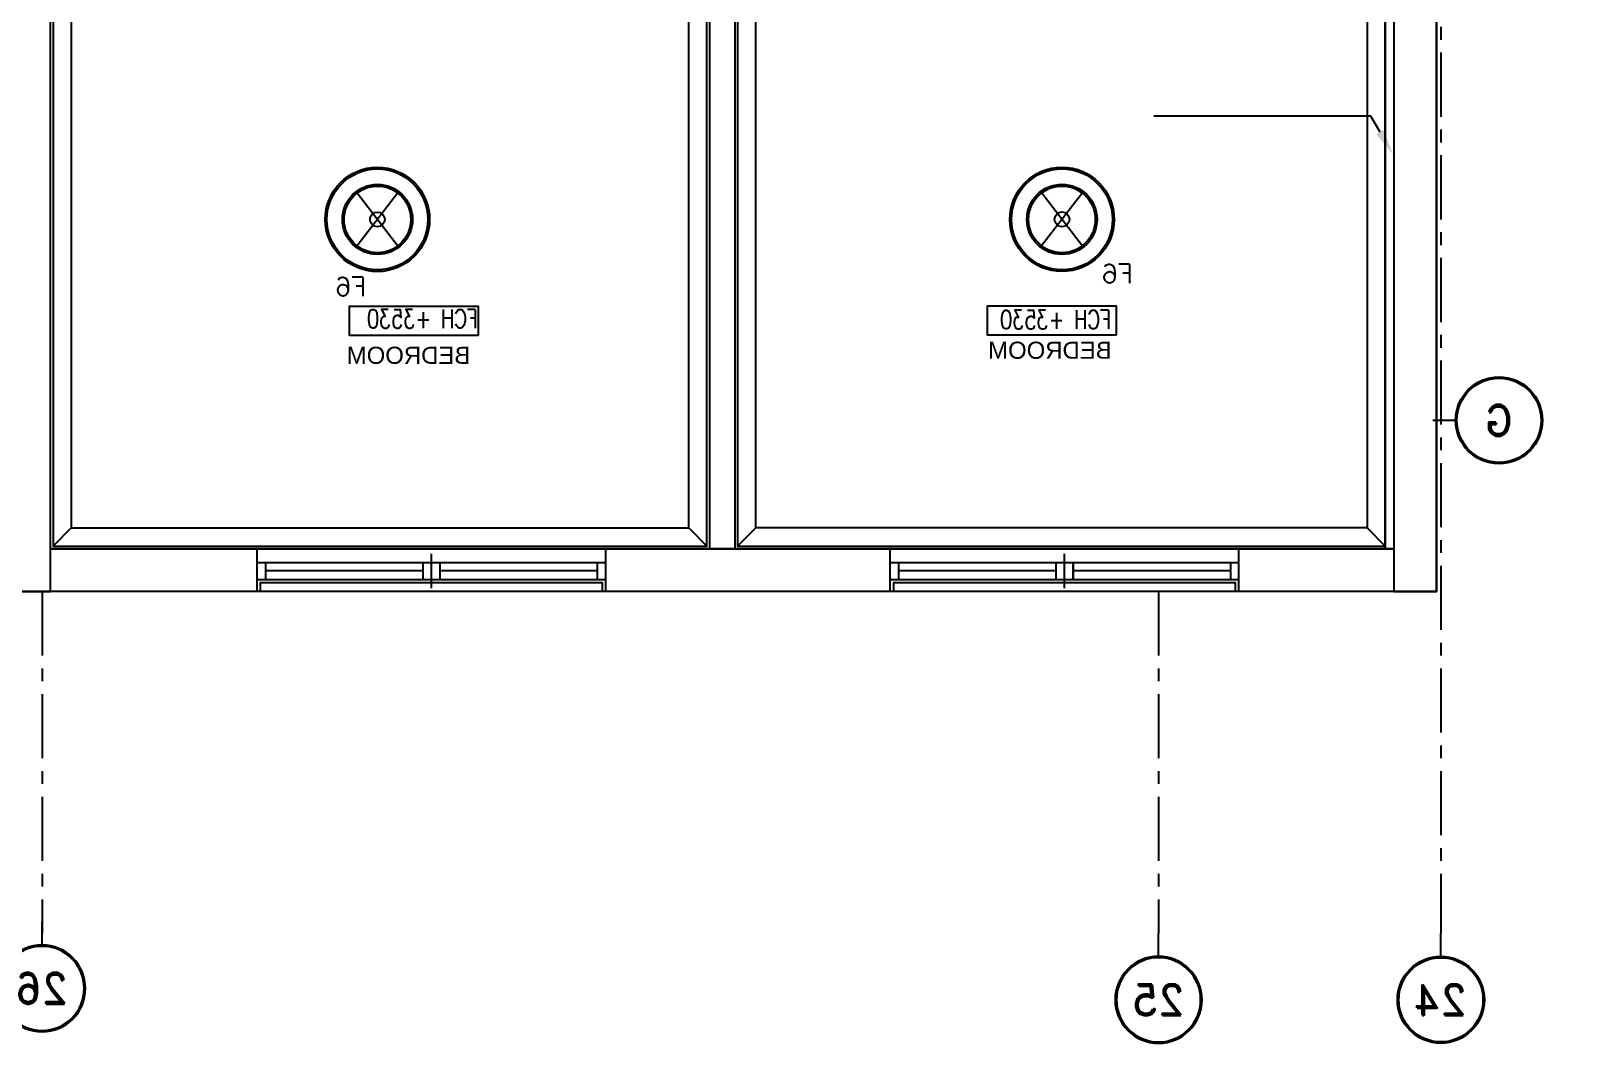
# Model space of a CAD drawing. Header units: millimetres. Extents: x 186805 to 449048, y 2167 to 51540.
# Drawn here: x 250778 to 259780, y 3742 to 9659 of the extents above; entities that cross this region are included whole.
import ezdxf
from ezdxf.enums import TextEntityAlignment as Align

# ---------------------------------------------------------------- set-up
doc = ezdxf.new("R2010")
doc.units = ezdxf.units.MM
for name, pattern in [('BC$0$XR-BAS2-BLOCK-B$1$CENTER', [2, 1.25, -0.25, 0.25, -0.25]), ('CENTER', [2, 1.25, -0.25, 0.25, -0.25]), ('HIDDEN2', [0.1875, 0.125, -0.0625])]:
    doc.linetypes.add(name, pattern=pattern)
doc.layers.get('0').update_dxf_attribs({"linetype": 'CONTINUOUS'})
doc.layers.add('0-60x60-C', color=3, linetype='CONTINUOUS', lineweight=13)
doc.layers.add('wall', color=4, linetype='CONTINUOUS', lineweight=25)
for name, color, linetype in [('0-cornice-C', 3, 'CONTINUOUS'), ('0TG-grid', 9, 'CENTER'), ('0TG-text', 4, 'CONTINUOUS'), ('5 cm Ins.plasticboard', 211, 'CONTINUOUS'), ('A-ABOVE DOOR', 1, 'HIDDEN2'), ('A-CONC-BLDG', 6, 'CONTINUOUS'), ('A-HATCH', 252, 'CONTINUOUS'), ('A-JOINT', 4, 'CONTINUOUS'), ('a-wall', 140, 'CONTINUOUS'), ('A-WIND', 4, 'CONTINUOUS'), ('ALAN', 6, 'CONTINUOUS'), ('BC$0$SHORE-AXE$0$A-SYMBOLS', 55, 'CONTINUOUS'), ('E-ARMATUR', 2, 'CONTINUOUS'), ('TEXT', 3, 'CONTINUOUS'), ('txt1', 4, 'CONTINUOUS')]:
    doc.layers.add(name, color=color, linetype=linetype)
doc.layers.add('D-ACC-150MM THICK', color=7, linetype='CONTINUOUS', true_color=0x309d2a)
doc.styles.add('BC$0$SHORE-AXE$0$ROMAND', font='ROMAND')
doc.styles.add('BW.B$0$SAS', font='sanss___.ttf')
doc.styles.add('ROMANS_075', font='romans.shx', dxfattribs={"width": 0.75})

# ---------------------------------------------------------------- blocks, each defined once
blk = doc.blocks.new('A$C7C4A1575')
at = {"layer": 'A-ABOVE DOOR', "color": 8, "linetype": 'Continuous'}
for p, q in [((23640.1, 45150), (21600.1, 45150)), ((27340.1, 45150), (25300.1, 45150)), ((21600.1, 44900), (23640.1, 44900)), ((25300.1, 44900), (27340.1, 44900))]:
    blk.add_line(p, q, dxfattribs=at)
at = {"layer": 'A-CONC-BLDG', "color": 8}
for points in [[(20395.1, 41750), (20145.1, 41750), (20145.1, 45150), (20395.1, 45150)], [(28495.1, 41750), (28245.1, 41750), (28245.1, 45150), (28495.1, 45150)]]:
    blk.add_lwpolyline(points, close=True, dxfattribs=at)
at = {"layer": 'A-JOINT', "color": 8}
blk.add_line((28195.1, 44900), (28195.1, 41550), dxfattribs=at)
blk.add_lwpolyline([(28245.1, 40300), (28195.1, 40300), (28195.1, 44900)], dxfattribs=at)
at = {"layer": 'a-wall', "color": 8}
for p, q in [((21600.1, 45150), (19940.1, 45150)), ((21600.1, 44900), (21600.1, 45150)), ((25300.1, 45150), (23640.1, 45150)), ((23640.1, 45150), (23640.1, 44900)), ((25300.1, 44900), (25300.1, 45150)), ((27340.1, 45150), (27340.1, 44900)), ((28245.1, 45150), (27340.1, 45150)), ((20395.1, 44900), (21600.1, 44900)), ((23640.1, 44900), (25300.1, 44900)), ((24245.1, 40300), (24245.1, 44900)), ((24395.1, 44900), (24395.1, 40300)), ((27340.1, 44900), (28245.1, 44900))]:
    blk.add_line(p, q, dxfattribs=at)
at = {"layer": 'A-WIND', "color": 8}
for p, q in [((22620.1, 45130), (22620.1, 44930)), ((26320.1, 45130), (26320.1, 44930)), ((21600.1, 45080), (23640.1, 45080)), ((21650.1, 44980), (21650.1, 45080)), ((22570.1, 45030), (21650.1, 45030)), ((22570.1, 44980), (22570.1, 45080)), ((22670.1, 44980), (22670.1, 45080)), ((23590.1, 45030), (22670.1, 45030)), ((23590.1, 44980), (23590.1, 45080)), ((25300.1, 45080), (27340.1, 45080)), ((25350.1, 44980), (25350.1, 45080)), ((26270.1, 45030), (25350.1, 45030)), ((26270.1, 44980), (26270.1, 45080)), ((26370.1, 44980), (26370.1, 45080)), ((27290.1, 45030), (26370.1, 45030)), ((27290.1, 44980), (27290.1, 45080)), ((21600.1, 44980), (23640.1, 44980)), ((25300.1, 44980), (27340.1, 44980))]:
    blk.add_line(p, q, dxfattribs=at)
at = {"layer": 'ALAN', "color": 8}
blk.add_lwpolyline([(29807.5, 32774), (28495.1, 34086.4), (28495.1, 45150), (27320.1, 45150), (27320.1, 45100), (25320.1, 45100), (25320.1, 45150), (23620.1, 45150), (23620.1, 45100), (21620.1, 45100), (21620.1, 45150), (19920.1, 45150)], dxfattribs=at)
at = {"layer": 'txt1', "color": 8}
for p, q in [((28164.7, 42465.6), (28110.6, 42372)), ((28164.7, 42465.6), (28110.6, 42372)), ((28110.6, 42372), (26842, 42372))]:
    blk.add_line(p, q, dxfattribs=at)
blk.add_solid([(28239.7, 42595.5), (28143, 42478.1), (28186.3, 42453.1)], dxfattribs=at)
blk.add_solid([(28239.7, 42595.5), (28143, 42478.1), (28186.3, 42453.1)], dxfattribs=at)
blk = doc.blocks.new('A$C32DD6ECA')
at = {"layer": '0-60x60-C', "color": 16, "xscale": 0.04183124983683228, "yscale": 0.04183124983683228, "zscale": 0.04183124983683228, "rotation": 180}
blk.add_blockref('A$C7C4A1575', (4397.08, 2202.64), dxfattribs=at)
blk = doc.blocks.new('W1')
at = {"layer": 'A-WIND'}
for p, q in [((-1000, 230), (-1000, 30)), ((-2020, 180), (20, 180)), ((-1970, 80), (-1970, 180)), ((-1050, 130), (-1970, 130)), ((-1050, 80), (-1050, 180)), ((-950, 80), (-950, 180)), ((-30, 130), (-950, 130)), ((-30, 80), (-30, 180)), ((-2020, 80), (20, 80))]:
    blk.add_line(p, q, dxfattribs=at)
blk = doc.blocks.new('BC$0$SHORE-AXE$0$A-SYM18')
at = {"color": 0, "linetype": 'ByBlock'}
blk.add_line((0, 266), (0, 0), dxfattribs=at)
for radius in [508, 500, 492]:
    blk.add_circle((0, 774), radius, dxfattribs=at)
at = {"color": 0, "linetype": 'ByBlock', "style": 'BC$0$SHORE-AXE$0$ROMAND'}
blk.add_attdef('AXE_NUMBER', text='', height=360, dxfattribs=at).set_placement((0, 774), align=Align.MIDDLE)
blk = doc.blocks.new('F66')
at = {"layer": 'E-ARMATUR'}
h = blk.add_hatch(color=16, dxfattribs=at)
h.paths.add_polyline_path([(-295, 0, -0.414214), (0, 295), (0, 305, 0.414214), (-305, 0, 0.414214), (0, -305), (0, -295, -0.414214)])
h.paths.add_polyline_path([(-195, 0, -0.414214), (0, 195), (0, 205, 0.414214), (-205, 0, 0.414214), (0, -205), (0, -195, -0.414214)], flags=17)
h = blk.add_hatch(color=16, dxfattribs=at)
h.paths.add_polyline_path([(195, 0), (205, 0, 0.414214), (0, 205), (0, 195, -0.414214)], flags=17)
h.paths.add_polyline_path([(295, 0), (305, 0, 0.414214), (0, 305), (0, 295, -0.414214)])
h = blk.add_hatch(color=16, dxfattribs=at)
h.paths.add_polyline_path([(205, 0), (195, 0, -0.414214), (0, -195), (0, -205, 0.414214)])
h.paths.add_polyline_path([(305, 0), (295, 0, -0.414214), (0, -295), (0, -305, 0.414214)])
at = {"layer": 'E-ARMATUR', "color": 16}
for p, q in [((124, -163.2), (-125, 162.4)), ((-125, -162.4), (125, 162.4))]:
    blk.add_line(p, q, dxfattribs=at)
for radius in [305, 295, 205, 195, 43.2]:
    blk.add_circle((0, 0), radius, dxfattribs=at)
blk = doc.blocks.new('A$C35C014DB')
at = {"color": 9}
for points in [[(3203.6, 7582.9), (3383.6, 7582.9), (3383.6, 8332.9), (4703.6, 8332.9), (4703.6, 3762.9), (918.6, 3762.9), (918.6, 3762.9)], [(8424.5, 7582.9), (8703.6, 7303.9), (8703.6, 3762.9), (4883.6, 3762.9), (4883.6, 8332.9), (6053.6, 8332.9), (6053.6, 7582.9), (6233.6, 7582.9), (6233.6, 7582.9)]]:
    blk.add_lwpolyline(points, dxfattribs=at)
at = {"layer": '0-cornice-C', "color": 1}
for p, q in [((1024.6, 3868.9), (918.6, 3762.9)), ((4597.6, 3868.9), (4703.6, 3762.9)), ((4989.6, 3868.9), (4883.6, 3762.9)), ((8597.6, 3868.9), (8703.6, 3762.9))]:
    blk.add_line(p, q, dxfattribs=at)
for points in [[(1024.6, 3868.9), (4597.6, 3868.9), (4597.6, 7476.9), (1024.6, 7476.9)], [(8597.6, 7260), (8597.6, 3868.9), (4989.6, 3868.9), (4989.6, 7476.9), (8380.6, 7476.9)]]:
    blk.add_lwpolyline(points, close=True, dxfattribs=at)
at = {"layer": '0TG-grid', "linetype": 'BC$0$XR-BAS2-BLOCK-B$1$CENTER', "ltscale": 300}
for p, q in [((593.6, 15047.9), (593.6, 1497.9)), ((2243.6, 3497.9), (2243.6, 1497.9)), ((8768.6, 3497.9), (8768.6, 1497.9))]:
    blk.add_line(p, q, dxfattribs=at)
at = {"layer": '5 cm Ins.plasticboard'}
blk.add_lwpolyline([(868.6, 8347.9), (918.6, 8347.9), (918.6, 3747.9)], dxfattribs=at)
at = {"layer": 'A-ABOVE DOOR', "linetype": 'Continuous'}
for p, q in [((3813.6, 3747.9), (1773.6, 3747.9)), ((7513.6, 3747.9), (5473.6, 3747.9)), ((1773.6, 3497.9), (3813.6, 3497.9)), ((5473.6, 3497.9), (7513.6, 3497.9))]:
    blk.add_line(p, q, dxfattribs=at)
at = {"layer": 'A-CONC-BLDG'}
for points in [[(618.6, 6897.9), (868.6, 6897.9), (868.6, 3497.9), (618.6, 3497.9)], [(8718.6, 6897.9), (8968.6, 6897.9), (8968.6, 3497.9), (8718.6, 3497.9)]]:
    blk.add_lwpolyline(points, close=True, dxfattribs=at)
at = {"layer": 'A-HATCH'}
blk.add_line((618.6, 3497.9), (868.6, 3497.9), dxfattribs=at)
at = {"layer": 'D-ACC-150MM THICK'}
blk.add_line((4868.6, 3747.9), (4718.6, 3747.9), dxfattribs=at)
at = {"layer": 'TEXT', "color": 4}
for points in [[(2491.5, 4996.5), (3244, 4996.5), (3244, 5168.3), (2491.5, 5168.3)], [(6219.4, 4993.9), (6971.9, 4993.9), (6971.9, 5165.7), (6219.4, 5165.7)]]:
    blk.add_lwpolyline(points, close=True, dxfattribs=at)
at = {"layer": 'wall'}
for p, q in [((4718.6, 3747.9), (4718.6, 8347.9)), ((4868.6, 8347.9), (4868.6, 3747.9)), ((1773.6, 3747.9), (868.6, 3747.9)), ((1773.6, 3497.9), (1773.6, 3747.9)), ((5473.6, 3747.9), (3813.6, 3747.9)), ((3813.6, 3747.9), (3813.6, 3497.9)), ((5473.6, 3497.9), (5473.6, 3747.9)), ((8718.6, 3747.9), (7513.6, 3747.9)), ((7513.6, 3747.9), (7513.6, 3497.9)), ((868.6, 3497.9), (1773.6, 3497.9)), ((3813.6, 3497.9), (5473.6, 3497.9)), ((7513.6, 3497.9), (9173.6, 3497.9))]:
    blk.add_line(p, q, dxfattribs=at)
at = {"layer": 'A-WIND', "rotation": 180}
for p in [(1793.6, 3747.9), (5493.6, 3747.9)]:
    blk.add_blockref('W1', p, dxfattribs=at)
at = {"layer": 'BC$0$SHORE-AXE$0$A-SYMBOLS'}
ref = blk.add_blockref('BC$0$SHORE-AXE$0$A-SYM18', (640.7, 4498), dxfattribs=dict(at, xscale=-0.5, yscale=0.5, zscale=0.5, rotation=90))
ref.add_attrib('AXE_NUMBER', 'G', dxfattribs={"layer": '0', "color": 3, "linetype": 'ByBlock', "height": 180, "style": 'BC$0$SHORE-AXE$0$ROMAND'}).set_placement((253.9, 4498), align=Align.MIDDLE)
ref = blk.add_blockref('BC$0$SHORE-AXE$0$A-SYM18', (8768.6, 1564.4), dxfattribs=dict(at, xscale=0.5, yscale=0.5, zscale=0.5, rotation=180))
ref.add_attrib('AXE_NUMBER', '26', dxfattribs={"layer": '0', "color": 3, "linetype": 'ByBlock', "height": 180, "style": 'BC$0$SHORE-AXE$0$ROMAND'}).set_placement((8768.6, 1177.6), align=Align.MIDDLE)
ref = blk.add_blockref('BC$0$SHORE-AXE$0$A-SYM18', (593.6, 1497.9), dxfattribs=dict(at, xscale=-0.5, yscale=0.5, zscale=0.5, rotation=180))
ref.add_attrib('AXE_NUMBER', '24', dxfattribs={"layer": '0', "color": 3, "linetype": 'ByBlock', "height": 180, "style": 'BC$0$SHORE-AXE$0$ROMAND'}).set_placement((593.6, 1111.2), align=Align.MIDDLE)
ref = blk.add_blockref('BC$0$SHORE-AXE$0$A-SYM18', (2243.6, 1497.9), dxfattribs=dict(at, xscale=0.5, yscale=0.5, zscale=0.5, rotation=180))
ref.add_attrib('AXE_NUMBER', '25', dxfattribs={"layer": '0', "color": 3, "linetype": 'ByBlock', "height": 180, "style": 'BC$0$SHORE-AXE$0$ROMAND'}).set_placement((2243.6, 1111.2), align=Align.MIDDLE)
at = {"layer": 'E-ARMATUR', "xscale": -1, "rotation": 180}
for p in [(2808.1, 5672.9), (6808.6, 5672.5)]:
    blk.add_blockref('F66', p, dxfattribs=at)
at = {"layer": '0TG-text', "style": 'BW.B$0$SAS'}
for p in [(2878.5, 4858), (6626.9, 4828.4)]:
    blk.add_text('BEDROOM', height=100, dxfattribs=at).set_placement(p, align=Align.CENTER)
at = {"layer": 'TEXT', "color": 2, "linetype": 'Continuous', "style": 'ROMANS_075'}
for p in [(2395.5, 5300.4), (6875.7, 5224.9)]:
    blk.add_text('F6', height=110, dxfattribs=at).set_placement(p)
at = {"layer": 'TEXT', "color": 2, "linetype": 'Continuous', "char_height": 110, "attachment_point": 4, "style": 'ROMANS_075'}
for insert in [(2522.1, 5087.1), (6222.4, 5092)]:
    blk.add_mtext('FCH +3530', dxfattribs=dict(at, insert=insert))

msp = doc.modelspace()

# ---------------------------------------------------------------- block references
at = {"linetype": 'ByBlock', "xscale": -1}
msp.add_blockref('A$C35C014DB', (259612.5, 2884.3), dxfattribs=at)
at = {"layer": '0-60x60-C', "color": 16, "xscale": -23.90557308239969, "yscale": 23.90557308239969, "zscale": 23.90557308239969}
msp.add_blockref('A$C32DD6ECA', (335613.6, -1123), dxfattribs=at)

doc.saveas('drawing.dxf')
